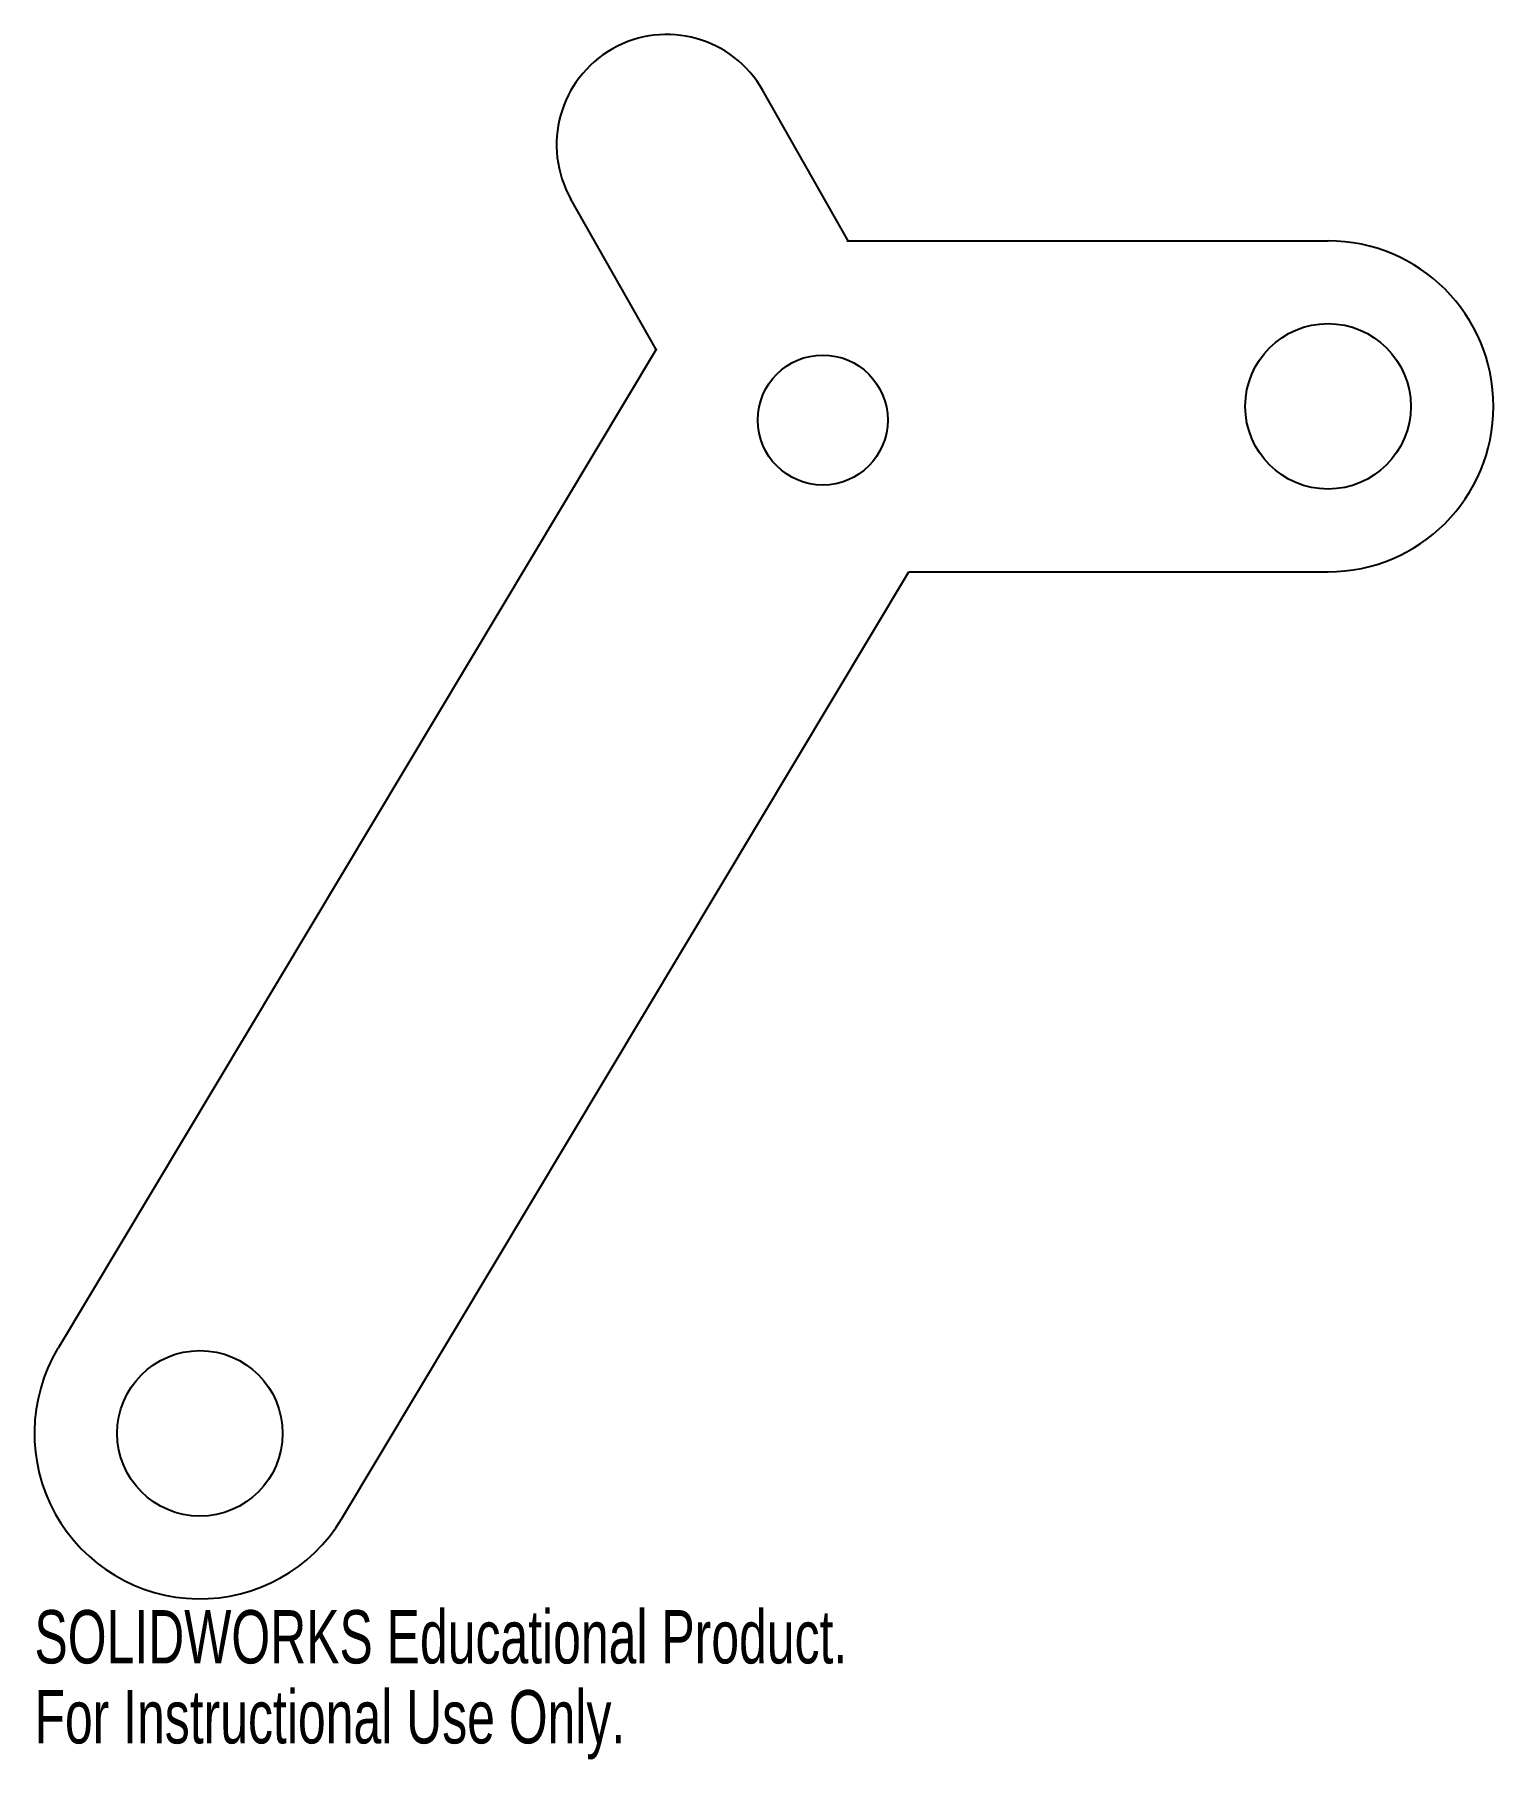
# Model space of a CAD drawing. Header units: millimetres. Extents: x -6.2 to 7, y -13.8 to 1.9.
import ezdxf

# ---------------------------------------------------------------- set-up
doc = ezdxf.new("R2010")
doc.units = ezdxf.units.MM
doc.styles.add('SLDTEXTSTYLE0', font='TXT', dxfattribs={"width": 0.7})

msp = doc.modelspace()

# ---------------------------------------------------------------- linework, layer by layer
at = {"color": 7, "linetype": 'Continuous'}
for p, q in [((1.149, 0), (0.377, 1.363)), ((-0.591, -0.986), (-1.363, 0.377)), ((1.138, 0), (5.5, 0)), ((-0.587, -0.979), (-6.012, -10.037)), ((-3.439, -11.579), (1.7, -3)), ((1.7, -3), (5.5, -3))]:
    msp.add_line(p, q, dxfattribs=at)
for centre, radius in [((5.5, -1.5), 0.75), ((0.92, -1.624), 0.589), ((-4.726, -10.808), 0.75)]:
    msp.add_circle(centre, radius, dxfattribs=at)
for centre, radius, start, end in [((-0.493, 0.87), 1, 29.5388, 209.5388), ((5.5, -1.5), 1.5, 270, 90), ((-4.726, -10.808), 1.5, 149.0776, 329.0776)]:
    msp.add_arc(centre, radius, start, end, dxfattribs=at)

# ---------------------------------------------------------------- texts
at = {"color": 7, "linetype": 'Continuous', "char_height": 0.48336, "attachment_point": 1, "style": 'SLDTEXTSTYLE0'}
for s, insert in [('SOLIDWORKS Educational Product.', (-6.226, -12.41)), ('For Instructional Use Only.', (-6.226, -13.135))]:
    msp.add_mtext(s, dxfattribs=dict(at, insert=insert))

doc.saveas('drawing.dxf')
